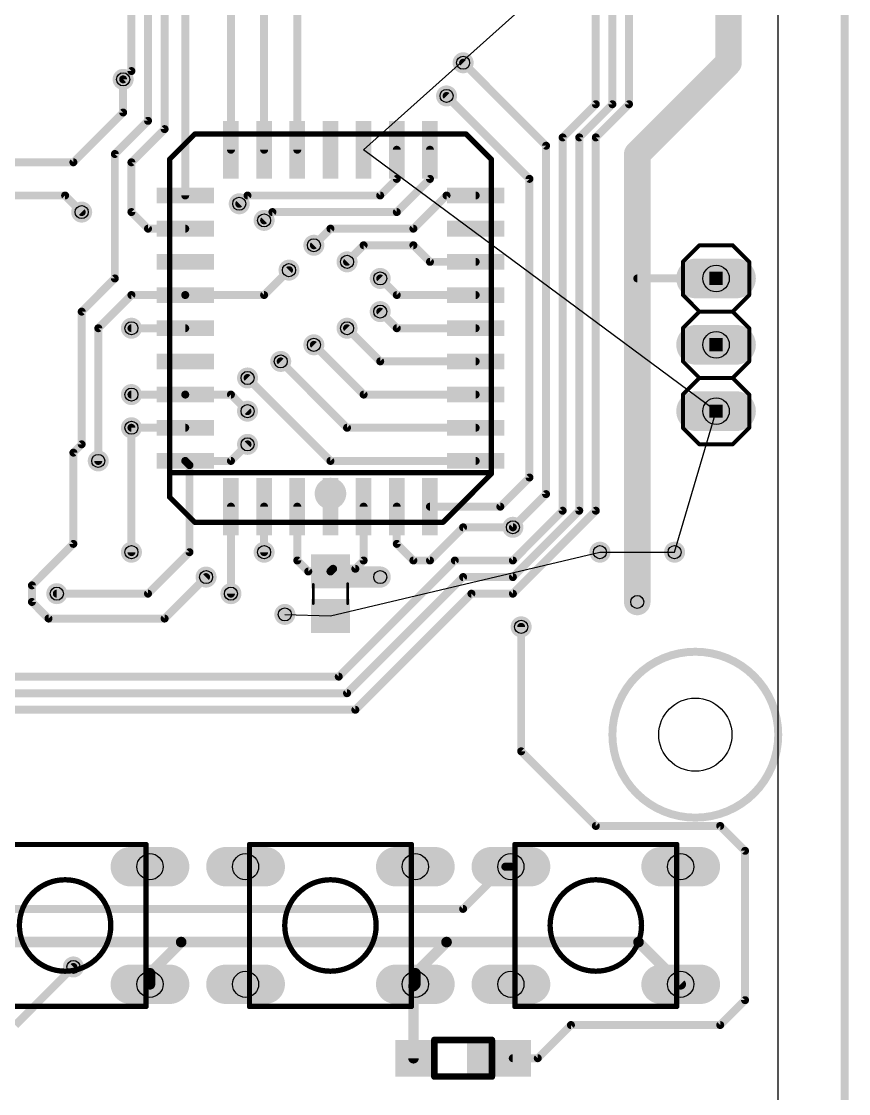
# Model space of a CAD drawing. Extents: x -8 to 108, y -2 to 140.
# Drawn here: x 76.43 to 108.1, y 56.11 to 97.15 of the extents above; entities that cross this region are included whole.
import ezdxf

# ---------------------------------------------------------------- set-up
doc = ezdxf.new("R2010")
doc.units = 0
for name, color, linetype in [('1', 22, 'CONTINUOUS'), ('17', 82, 'CONTINUOUS'), ('18', 82, 'CONTINUOUS'), ('19', 53, 'CONTINUOUS'), ('20', 7, 'CONTINUOUS'), ('21', 253, 'CONTINUOUS'), ('44', 253, 'CONTINUOUS'), ('51', 253, 'CONTINUOUS')]:
    doc.layers.add(name, color=color, linetype=linetype)

# ---------------------------------------------------------------- blocks, each defined once
blk = doc.blocks.new('RECT')
blk.add_solid([(-0.5, -0.5), (0.5, -0.5), (-0.5, 0.5), (0.5, 0.5)])
blk = doc.blocks.new('LONGP100')
at = {"const_width": 1}
blk.add_lwpolyline([(-0.5, 0), (0.5, 0)], dxfattribs=at)
at = {"const_width": 0.5}
for points in [[(-0.5, 0.25, 1), (-0.5, -0.25)], [(0.5, -0.25, 1), (0.5, 0.25)]]:
    blk.add_lwpolyline(points, format="xyb", dxfattribs=at)
blk = doc.blocks.new('ROUNDV')
at = {"const_width": 0.5}
blk.add_lwpolyline([(0, -0.25, 1), (0, 0.25, 1), (0, -0.25)], format="xyb", dxfattribs=at)

msp = doc.modelspace()

# ---------------------------------------------------------------- linework, layer by layer
at = {"layer": '1'}
for points, const_width in [([(107.95, 140.335), (107.95, -2.2225)], 0.3048), ([(99.695, 123.825), (99.695, 93.98)], 0.3048), ([(99.06, 117.475), (99.06, 93.98)], 0.3048), ([(98.425, 114.935), (98.425, 93.98)], 0.3048), ([(103.505, 95.5675), (103.505, 106.9975)], 1.016), ([(82.705, 90.4875), (82.705, 103.35)], 0.3048), ([(81.915, 93.0275), (81.915, 102.87)], 0.3048), ([(84.455, 92.2375), (84.455, 102.87)], 0.3048), ([(85.725, 92.2375), (85.725, 102.87)], 0.3048), ([(86.995, 92.2375), (86.995, 102.87)], 0.3048), ([(81.28, 102.235), (81.28, 93.345)], 0.3048), ([(80.645, 101.9175), (80.645, 95.25)], 0.3048), ([(100.0125, 92.075), (103.505, 95.5675)], 1.016), ([(96.52, 92.3925), (93.345, 95.5675)], 0.3048), ([(80.645, 95.25), (80.3275, 94.9325)], 0.3048), ([(80.3275, 93.6625), (80.3275, 94.9325)], 0.3048), ([(95.885, 91.1225), (92.71, 94.2975)], 0.3048), ([(98.425, 93.98), (97.155, 92.71)], 0.3048), ([(99.06, 93.98), (97.79, 92.71)], 0.3048), ([(99.695, 93.98), (98.425, 92.71)], 0.3048), ([(78.4225, 91.7575), (80.3275, 93.6625)], 0.3048), ([(81.28, 93.345), (80.01, 92.075)], 0.3048), ([(80.645, 91.7575), (81.915, 93.0275)], 0.3048), ([(97.155, 92.71), (97.155, 78.4225)], 0.3048), ([(97.79, 92.71), (97.79, 78.4225)], 0.3048), ([(98.425, 92.71), (98.425, 78.4225)], 0.3048), ([(90.805, 92.2375), (90.805, 91.1225)], 0.3048), ([(92.075, 92.2375), (92.075, 91.1225)], 0.3048), ([(96.52, 79.0575), (96.52, 92.3925)], 0.3048), ([(100.0125, 87.3125), (100.0125, 92.075)], 1.016), ([(80.01, 92.075), (80.01, 87.3125)], 0.3048), ([(71.12, 91.7575), (78.4225, 91.7575)], 0.3048), ([(80.645, 89.8525), (80.645, 91.7575)], 0.3048), ([(90.805, 91.1225), (90.17, 90.4875)], 0.3048), ([(92.075, 91.1225), (90.805, 89.8525)], 0.3048), ([(95.885, 79.6925), (95.885, 91.1225)], 0.3048), ([(78.105, 90.4875), (74.93, 90.4875)], 0.3048), ([(78.74, 89.8525), (78.105, 90.4875)], 0.3048), ([(85.09, 90.4875), (84.7725, 90.17)], 0.3048), ([(90.17, 90.4875), (85.09, 90.4875)], 0.3048), ([(92.71, 90.4875), (91.44, 89.2175)], 0.3048), ([(93.825, 90.4875), (92.71, 90.4875)], 0.3048), ([(81.28, 89.2175), (80.645, 89.8525)], 0.3048), ([(86.0425, 89.8525), (85.725, 89.535)], 0.3048), ([(90.805, 89.8525), (86.0425, 89.8525)], 0.3048), ([(82.705, 89.2175), (81.28, 89.2175)], 0.3048), ([(88.265, 89.2175), (87.63, 88.5825)], 0.3048), ([(91.44, 89.2175), (88.265, 89.2175)], 0.3048), ([(88.9, 87.9475), (89.535, 88.5825)], 0.3048), ([(89.535, 88.5825), (91.44, 88.5825)], 0.3048), ([(91.44, 88.5825), (92.075, 87.9475)], 0.3048), ([(92.075, 87.9475), (93.825, 87.9475)], 0.3048), ([(100.0125, 74.93), (100.0125, 87.3125)], 1.016), ([(80.01, 87.3125), (78.74, 86.0425)], 0.3048), ([(85.725, 86.6775), (86.6775, 87.63)], 0.3048), ([(90.805, 86.6775), (90.17, 87.3125)], 0.3048), ([(103.0288, 87.3125), (100.0125, 87.3125)], 0.3048), ([(79.375, 85.4075), (80.645, 86.6775)], 0.3048), ([(80.645, 86.6775), (82.705, 86.6775)], 0.3048), ([(82.705, 86.6775), (85.725, 86.6775)], 0.3048), ([(93.825, 86.6775), (90.805, 86.6775)], 0.3048), ([(78.74, 86.0425), (78.74, 80.9625)], 0.3048), ([(90.805, 85.4075), (90.17, 86.0425)], 0.3048), ([(79.375, 80.3275), (79.375, 85.4075)], 0.3048), ([(82.705, 85.4075), (80.645, 85.4075)], 0.3048), ([(90.17, 84.1375), (88.9, 85.4075)], 0.3048), ([(93.825, 85.4075), (90.805, 85.4075)], 0.3048), ([(89.535, 82.8675), (87.63, 84.7725)], 0.3048), ([(88.9, 81.5975), (86.36, 84.1375)], 0.3048), ([(93.825, 84.1375), (90.17, 84.1375)], 0.3048), ([(88.265, 80.3275), (85.09, 83.5025)], 0.3048), ([(80.645, 82.8675), (82.705, 82.8675)], 0.3048), ([(82.705, 82.8675), (84.455, 82.8675)], 0.3048), ([(84.455, 82.8675), (85.09, 82.2325)], 0.3048), ([(93.825, 82.8675), (89.535, 82.8675)], 0.3048), ([(82.705, 81.5975), (80.645, 81.5975)], 0.3048), ([(80.645, 76.835), (80.645, 81.5975)], 0.3048), ([(93.825, 81.5975), (88.9, 81.5975)], 0.3048), ([(78.74, 80.9625), (78.4225, 80.645)], 0.3048), ([(84.455, 80.3275), (85.09, 80.9625)], 0.3048), ([(78.4225, 80.645), (78.4225, 77.1525)], 0.3048), ([(82.705, 80.3275), (84.455, 80.3275)], 0.3048), ([(82.8675, 80.165), (82.705, 80.3275)], 0.3048), ([(93.825, 80.3275), (88.265, 80.3275)], 0.3048), ([(82.8675, 76.835), (82.8675, 80.165)], 0.3048), ([(94.77, 78.5775), (95.885, 79.6925)], 0.3048), ([(95.25, 77.7875), (96.52, 79.0575)], 0.3048), ([(84.455, 75.2475), (84.455, 78.5775)], 0.3048), ([(85.725, 78.5775), (85.725, 76.835)], 0.3048), ([(86.995, 76.5175), (86.995, 78.5775)], 0.3048), ([(89.535, 78.5775), (89.535, 76.5175)], 0.3048), ([(90.805, 78.5775), (90.805, 77.1525)], 0.3048), ([(92.075, 78.5775), (94.77, 78.5775)], 0.3048), ([(97.155, 78.4225), (95.25, 76.5175)], 0.3048), ([(97.79, 78.4225), (95.25, 75.8825)], 0.3048), ([(98.425, 78.4225), (95.25, 75.2475)], 0.3048), ([(92.075, 76.5175), (93.345, 77.7875)], 0.3048), ([(93.345, 77.7875), (95.25, 77.7875)], 0.3048), ([(78.4225, 77.1525), (76.835, 75.565)], 0.3048), ([(90.805, 77.1525), (91.44, 76.5175)], 0.3048), ([(81.28, 75.2475), (82.8675, 76.835)], 0.3048), ([(87.415, 76.0975), (86.995, 76.5175)], 0.3048), ([(88.48, 75.8825), (88.265, 76.0975)], 0.8128), ([(88.3675, 76.2), (88.265, 76.0975)], 0.3048), ([(89.2175, 76.2), (88.3675, 76.2)], 0.3048), ([(93.0275, 76.5175), (88.5825, 72.0725)], 0.3048), ([(89.535, 76.5175), (89.2175, 76.2)], 0.3048), ([(91.44, 76.5175), (92.075, 76.5175)], 0.3048), ([(95.25, 76.5175), (93.0275, 76.5175)], 0.3048), ([(81.915, 74.295), (83.5025, 75.8825)], 0.3048), ([(88.265, 76.0975), (87.415, 76.0975)], 0.3048), ([(90.17, 75.8825), (88.48, 75.8825)], 0.8128), ([(93.345, 75.8825), (88.9, 71.4375)], 0.3048), ([(95.25, 75.8825), (93.345, 75.8825)], 0.3048), ([(76.835, 75.565), (76.835, 74.93)], 0.3048), ([(77.7875, 75.2475), (81.28, 75.2475)], 0.3048), ([(93.6625, 75.2475), (89.2175, 70.8025)], 0.3048), ([(95.25, 75.2475), (93.6625, 75.2475)], 0.3048), ([(76.835, 74.93), (77.47, 74.295)], 0.3048), ([(77.47, 74.295), (81.915, 74.295)], 0.3048), ([(95.5675, 69.215), (95.5675, 73.9775)], 0.3048), ([(88.5825, 72.0725), (65.405, 72.0725)], 0.3048), ([(88.9, 71.4375), (66.3575, 71.4375)], 0.3048), ([(89.2175, 70.8025), (67.6275, 70.8025)], 0.3048), ([(98.425, 66.3575), (95.5675, 69.215)], 0.3048), ([(103.1875, 66.3575), (98.425, 66.3575)], 0.3048), ([(104.14, 65.405), (103.1875, 66.3575)], 0.3048), ([(104.14, 59.69), (104.14, 65.405)], 0.3048), ([(94.96, 64.7975), (93.345, 63.1825)], 0.3048), ([(95.175, 64.7975), (94.96, 64.7975)], 0.3048), ([(93.345, 63.1825), (5.35, 63.1825)], 0.3048), ([(72.39, 61.9125), (82.55, 61.9125)], 0.4064), ([(81.355, 60.7175), (82.55, 61.9125)], 0.4064), ([(82.55, 61.9125), (92.71, 61.9125)], 0.4064), ([(91.515, 60.7175), (92.71, 61.9125)], 0.4064), ([(92.71, 61.9125), (100.06, 61.9125)], 0.4064), ([(100.06, 61.9125), (101.675, 60.2975)], 0.4064), ([(76.2, 58.7375), (78.4225, 60.96)], 0.3048), ([(81.355, 60.2975), (81.355, 60.7175)], 0.4064), ([(91.515, 60.2975), (91.515, 60.7175)], 0.4064), ([(91.445, 60.2275), (91.515, 60.2975)], 0.4064), ([(91.445, 57.4675), (91.445, 60.2275)], 0.4064), ([(103.1875, 58.7375), (104.14, 59.69)], 0.3048), ([(96.2025, 57.4675), (97.4725, 58.7375)], 0.3048), ([(97.4725, 58.7375), (103.1875, 58.7375)], 0.3048), ([(95.245, 57.4675), (96.2025, 57.4675)], 0.3048)]:
    msp.add_lwpolyline(points, dxfattribs=dict(at, const_width=const_width))
for points, const_width in [([(103.6846, 95.3879, 1), (103.3254, 95.7471)], 0.508), ([(93.3989, 95.6214, 1), (93.2911, 95.5136)], 0.1524), ([(103.251, 95.5675, 1), (103.759, 95.5675)], 0.508), ([(80.5688, 95.25, 1), (80.7212, 95.25)], 0.1524), ([(80.6989, 95.1961, 1), (80.5911, 95.3039)], 0.1524), ([(80.4037, 94.9325, 1), (80.2513, 94.9325)], 0.1524), ([(80.2736, 94.9864, 1), (80.3814, 94.8786)], 0.1524), ([(92.7639, 94.3514, 1), (92.6561, 94.2436)], 0.1524), ([(98.3488, 93.98, 1), (98.5012, 93.98)], 0.1524), ([(98.4789, 93.9261, 1), (98.3711, 94.0339)], 0.1524), ([(98.9838, 93.98, 1), (99.1362, 93.98)], 0.1524), ([(99.1139, 93.9261, 1), (99.0061, 94.0339)], 0.1524), ([(99.6188, 93.98, 1), (99.7712, 93.98)], 0.1524), ([(99.7489, 93.9261, 1), (99.6411, 94.0339)], 0.1524), ([(80.2513, 93.6625, 1), (80.4037, 93.6625)], 0.1524), ([(80.3814, 93.6086, 1), (80.2736, 93.7164)], 0.1524), ([(81.2038, 93.345, 1), (81.3562, 93.345)], 0.1524), ([(81.3339, 93.2911, 1), (81.2261, 93.3989)], 0.1524), ([(81.9689, 92.9736, 1), (81.8611, 93.0814)], 0.1524), ([(81.8388, 93.0275, 1), (81.9912, 93.0275)], 0.1524), ([(97.2312, 92.71, 1), (97.0788, 92.71)], 0.1524), ([(97.1011, 92.7639, 1), (97.2089, 92.6561)], 0.1524), ([(97.8662, 92.71, 1), (97.7138, 92.71)], 0.1524), ([(97.7361, 92.7639, 1), (97.8439, 92.6561)], 0.1524), ([(98.5012, 92.71, 1), (98.3488, 92.71)], 0.1524), ([(98.3711, 92.7639, 1), (98.4789, 92.6561)], 0.1524), ([(90.8812, 92.2375, 1), (90.7288, 92.2375)], 0.1524), ([(92.1512, 92.2375, 1), (91.9988, 92.2375)], 0.1524), ([(96.5962, 92.3925, 1), (96.4438, 92.3925)], 0.1524), ([(96.4661, 92.3386, 1), (96.5739, 92.4464)], 0.1524), ([(100.2665, 92.075, 1), (99.7585, 92.075)], 0.508), ([(99.8329, 92.2546, 1), (100.1921, 91.8954)], 0.508), ([(80.0862, 92.075, 1), (79.9338, 92.075)], 0.1524), ([(79.9561, 92.1289, 1), (80.0639, 92.0211)], 0.1524), ([(84.3788, 92.2375, 1), (84.5312, 92.2375)], 0.1524), ([(85.6488, 92.2375, 1), (85.8012, 92.2375)], 0.1524), ([(86.9188, 92.2375, 1), (87.0712, 92.2375)], 0.1524), ([(78.3686, 91.8114, 1), (78.4764, 91.7036)], 0.1524), ([(78.4225, 91.6813, 1), (78.4225, 91.8337)], 0.1524), ([(80.7212, 91.7575, 1), (80.5688, 91.7575)], 0.1524), ([(80.5911, 91.8114, 1), (80.6989, 91.7036)], 0.1524), ([(90.7288, 91.1225, 1), (90.8812, 91.1225)], 0.1524), ([(90.8589, 91.0686, 1), (90.7511, 91.1764)], 0.1524), ([(91.9988, 91.1225, 1), (92.1512, 91.1225)], 0.1524), ([(92.1289, 91.0686, 1), (92.0211, 91.1764)], 0.1524), ([(95.9612, 91.1225, 1), (95.8088, 91.1225)], 0.1524), ([(95.8311, 91.0686, 1), (95.9389, 91.1764)], 0.1524), ([(78.1589, 90.5414, 1), (78.0511, 90.4336)], 0.1524), ([(78.105, 90.4113, 1), (78.105, 90.5637)], 0.1524), ([(82.6288, 90.4875, 1), (82.7812, 90.4875)], 0.1524), ([(84.7186, 90.2239, 1), (84.8264, 90.1161)], 0.1524), ([(85.09, 90.5637, 1), (85.09, 90.4113)], 0.1524), ([(85.1439, 90.4336, 1), (85.0361, 90.5414)], 0.1524), ([(90.1161, 90.5414, 1), (90.2239, 90.4336)], 0.1524), ([(90.17, 90.4113, 1), (90.17, 90.5637)], 0.1524), ([(92.71, 90.5637, 1), (92.71, 90.4113)], 0.1524), ([(92.7639, 90.4336, 1), (92.6561, 90.5414)], 0.1524), ([(93.825, 90.4113, 1), (93.825, 90.5637)], 0.1524), ([(78.6861, 89.7986, 1), (78.7939, 89.9064)], 0.1524), ([(80.6989, 89.9064, 1), (80.5911, 89.7986)], 0.1524), ([(80.5688, 89.8525, 1), (80.7212, 89.8525)], 0.1524), ([(86.0425, 89.9287, 1), (86.0425, 89.7763)], 0.1524), ([(86.0964, 89.7986, 1), (85.9886, 89.9064)], 0.1524), ([(90.7511, 89.9064, 1), (90.8589, 89.7986)], 0.1524), ([(90.805, 89.7763, 1), (90.805, 89.9287)], 0.1524), ([(85.6711, 89.5889, 1), (85.7789, 89.4811)], 0.1524), ([(81.28, 89.2937, 1), (81.28, 89.1413)], 0.1524), ([(81.2261, 89.1636, 1), (81.3339, 89.2714)], 0.1524), ([(82.705, 89.1413, 1), (82.705, 89.2937)], 0.1524), ([(88.265, 89.2937, 1), (88.265, 89.1413)], 0.1524), ([(88.3189, 89.1636, 1), (88.2111, 89.2714)], 0.1524), ([(91.3861, 89.2714, 1), (91.4939, 89.1636)], 0.1524), ([(91.44, 89.1413, 1), (91.44, 89.2937)], 0.1524), ([(87.5761, 88.6364, 1), (87.6839, 88.5286)], 0.1524), ([(89.535, 88.6587, 1), (89.535, 88.5063)], 0.1524), ([(89.5889, 88.5286, 1), (89.4811, 88.6364)], 0.1524), ([(91.4939, 88.6364, 1), (91.3861, 88.5286)], 0.1524), ([(91.44, 88.5063, 1), (91.44, 88.6587)], 0.1524), ([(88.8461, 88.0014, 1), (88.9539, 87.8936)], 0.1524), ([(92.075, 88.0237, 1), (92.075, 87.8713)], 0.1524), ([(92.0211, 87.8936, 1), (92.1289, 88.0014)], 0.1524), ([(93.825, 87.8713, 1), (93.825, 88.0237)], 0.1524), ([(100.2665, 87.3125, 1), (99.7585, 87.3125)], 0.508), ([(80.0639, 87.2586, 1), (79.9561, 87.3664)], 0.1524), ([(86.7314, 87.5761, 1), (86.6236, 87.6839)], 0.1524), ([(90.2239, 87.3664, 1), (90.1161, 87.2586)], 0.1524), ([(99.7585, 87.3125, 1), (100.2665, 87.3125)], 0.508), ([(100.0125, 87.3887, 1), (100.0125, 87.2363)], 0.1524), ([(103.0288, 87.2363, 1), (103.0288, 87.3887)], 0.1524), ([(79.9338, 87.3125, 1), (80.0862, 87.3125)], 0.1524), ([(80.645, 86.7537, 1), (80.645, 86.6013)], 0.1524), ([(80.6989, 86.6236, 1), (80.5911, 86.7314)], 0.1524), ([(82.705, 86.7537, 1), (82.705, 86.6013)], 0.1524), ([(82.705, 86.6013, 1), (82.705, 86.7537)], 0.1524), ([(85.6711, 86.7314, 1), (85.7789, 86.6236)], 0.1524), ([(85.725, 86.6013, 1), (85.725, 86.7537)], 0.1524), ([(90.805, 86.7537, 1), (90.805, 86.6013)], 0.1524), ([(90.7511, 86.6236, 1), (90.8589, 86.7314)], 0.1524), ([(93.825, 86.6013, 1), (93.825, 86.7537)], 0.1524), ([(78.8162, 86.0425, 1), (78.6638, 86.0425)], 0.1524), ([(78.6861, 86.0964, 1), (78.7939, 85.9886)], 0.1524), ([(90.2239, 86.0964, 1), (90.1161, 85.9886)], 0.1524), ([(79.4512, 85.4075, 1), (79.2988, 85.4075)], 0.1524), ([(79.3211, 85.4614, 1), (79.4289, 85.3536)], 0.1524), ([(80.645, 85.4837, 1), (80.645, 85.3313)], 0.1524), ([(82.705, 85.3313, 1), (82.705, 85.4837)], 0.1524), ([(88.9539, 85.4614, 1), (88.8461, 85.3536)], 0.1524), ([(90.805, 85.4837, 1), (90.805, 85.3313)], 0.1524), ([(90.7511, 85.3536, 1), (90.8589, 85.4614)], 0.1524), ([(93.825, 85.3313, 1), (93.825, 85.4837)], 0.1524), ([(87.6839, 84.8264, 1), (87.5761, 84.7186)], 0.1524), ([(86.4139, 84.1914, 1), (86.3061, 84.0836)], 0.1524), ([(90.17, 84.2137, 1), (90.17, 84.0613)], 0.1524), ([(90.1161, 84.0836, 1), (90.2239, 84.1914)], 0.1524), ([(93.825, 84.0613, 1), (93.825, 84.2137)], 0.1524), ([(85.1439, 83.5564, 1), (85.0361, 83.4486)], 0.1524), ([(80.645, 82.9437, 1), (80.645, 82.7913)], 0.1524), ([(82.705, 82.9437, 1), (82.705, 82.7913)], 0.1524), ([(82.705, 82.7913, 1), (82.705, 82.9437)], 0.1524), ([(84.5089, 82.9214, 1), (84.4011, 82.8136)], 0.1524), ([(84.455, 82.7913, 1), (84.455, 82.9437)], 0.1524), ([(89.535, 82.9437, 1), (89.535, 82.7913)], 0.1524), ([(89.4811, 82.8136, 1), (89.5889, 82.9214)], 0.1524), ([(93.825, 82.7913, 1), (93.825, 82.9437)], 0.1524), ([(85.0361, 82.1786, 1), (85.1439, 82.2864)], 0.1524), ([(80.645, 81.6737, 1), (80.645, 81.5213)], 0.1524), ([(80.7212, 81.5975, 1), (80.5688, 81.5975)], 0.1524), ([(82.705, 81.5213, 1), (82.705, 81.6737)], 0.1524), ([(88.9, 81.6737, 1), (88.9, 81.5213)], 0.1524), ([(88.8461, 81.5436, 1), (88.9539, 81.6514)], 0.1524), ([(93.825, 81.5213, 1), (93.825, 81.6737)], 0.1524), ([(78.6638, 80.9625, 1), (78.8162, 80.9625)], 0.1524), ([(78.7939, 80.9086, 1), (78.6861, 81.0164)], 0.1524), ([(85.1439, 80.9086, 1), (85.0361, 81.0164)], 0.1524), ([(78.4987, 80.645, 1), (78.3463, 80.645)], 0.1524), ([(78.3686, 80.6989, 1), (78.4764, 80.5911)], 0.1524), ([(82.705, 80.4037, 1), (82.705, 80.2513)], 0.1524), ([(82.7589, 80.3814, 1), (82.6511, 80.2736)], 0.1524), ([(84.4011, 80.3814, 1), (84.5089, 80.2736)], 0.1524), ([(84.455, 80.2513, 1), (84.455, 80.4037)], 0.1524), ([(88.265, 80.4037, 1), (88.265, 80.2513)], 0.1524), ([(88.2111, 80.2736, 1), (88.3189, 80.3814)], 0.1524), ([(93.825, 80.2513, 1), (93.825, 80.4037)], 0.1524), ([(79.2988, 80.3275, 1), (79.4512, 80.3275)], 0.1524), ([(82.9437, 80.165, 1), (82.7913, 80.165)], 0.1524), ([(82.8136, 80.1111, 1), (82.9214, 80.2189)], 0.1524), ([(95.8088, 79.6925, 1), (95.9612, 79.6925)], 0.1524), ([(95.9389, 79.6386, 1), (95.8311, 79.7464)], 0.1524), ([(96.5739, 79.0036, 1), (96.4661, 79.1114)], 0.1524), ([(96.4438, 79.0575, 1), (96.5962, 79.0575)], 0.1524), ([(84.5312, 78.5775, 1), (84.3788, 78.5775)], 0.1524), ([(85.8012, 78.5775, 1), (85.6488, 78.5775)], 0.1524), ([(87.0712, 78.5775, 1), (86.9188, 78.5775)], 0.1524), ([(89.6112, 78.5775, 1), (89.4588, 78.5775)], 0.1524), ([(90.8812, 78.5775, 1), (90.7288, 78.5775)], 0.1524), ([(92.075, 78.6537, 1), (92.075, 78.5013)], 0.1524), ([(94.7161, 78.6314, 1), (94.8239, 78.5236)], 0.1524), ([(94.77, 78.5013, 1), (94.77, 78.6537)], 0.1524), ([(97.0788, 78.4225, 1), (97.2312, 78.4225)], 0.1524), ([(97.2089, 78.3686, 1), (97.1011, 78.4764)], 0.1524), ([(97.7138, 78.4225, 1), (97.8662, 78.4225)], 0.1524), ([(97.8439, 78.3686, 1), (97.7361, 78.4764)], 0.1524), ([(98.3488, 78.4225, 1), (98.5012, 78.4225)], 0.1524), ([(98.4789, 78.3686, 1), (98.3711, 78.4764)], 0.1524), ([(93.345, 77.8637, 1), (93.345, 77.7113)], 0.1524), ([(93.3989, 77.7336, 1), (93.2911, 77.8414)], 0.1524), ([(95.1961, 77.8414, 1), (95.3039, 77.7336)], 0.1524), ([(95.25, 77.7113, 1), (95.25, 77.8637)], 0.1524), ([(78.3463, 77.1525, 1), (78.4987, 77.1525)], 0.1524), ([(78.4764, 77.0986, 1), (78.3686, 77.2064)], 0.1524), ([(90.8589, 77.2064, 1), (90.7511, 77.0986)], 0.1524), ([(90.7288, 77.1525, 1), (90.8812, 77.1525)], 0.1524), ([(80.5688, 76.835, 1), (80.7212, 76.835)], 0.1524), ([(82.7913, 76.835, 1), (82.9437, 76.835)], 0.1524), ([(82.9214, 76.7811, 1), (82.8136, 76.8889)], 0.1524), ([(85.6488, 76.835, 1), (85.8012, 76.835)], 0.1524), ([(87.0489, 76.5714, 1), (86.9411, 76.4636)], 0.1524), ([(86.9188, 76.5175, 1), (87.0712, 76.5175)], 0.1524), ([(88.4087, 76.2412, 1), (88.1213, 75.9538)], 0.4064), ([(88.3675, 76.2762, 1), (88.3675, 76.1238)], 0.1524), ([(88.4214, 76.1461, 1), (88.3136, 76.2539)], 0.1524), ([(89.1636, 76.2539, 1), (89.2714, 76.1461)], 0.1524), ([(89.2175, 76.1238, 1), (89.2175, 76.2762)], 0.1524), ([(89.4588, 76.5175, 1), (89.6112, 76.5175)], 0.1524), ([(89.5889, 76.4636, 1), (89.4811, 76.5714)], 0.1524), ([(91.44, 76.5937, 1), (91.44, 76.4413)], 0.1524), ([(91.3861, 76.4636, 1), (91.4939, 76.5714)], 0.1524), ([(92.0211, 76.5714, 1), (92.1289, 76.4636)], 0.1524), ([(92.075, 76.4413, 1), (92.075, 76.5937)], 0.1524), ([(93.0275, 76.5937, 1), (93.0275, 76.4413)], 0.1524), ([(93.0814, 76.4636, 1), (92.9736, 76.5714)], 0.1524), ([(95.1961, 76.5714, 1), (95.3039, 76.4636)], 0.1524), ([(95.25, 76.4413, 1), (95.25, 76.5937)], 0.1524), ([(83.5564, 75.8286, 1), (83.4486, 75.9364)], 0.1524), ([(87.415, 76.1737, 1), (87.415, 76.0213)], 0.1524), ([(87.3611, 76.0436, 1), (87.4689, 76.1514)], 0.1524), ([(88.48, 76.0857, 1), (88.48, 75.6793)], 0.4064), ([(88.2111, 76.1514, 1), (88.3189, 76.0436)], 0.1524), ([(88.3363, 75.7388, 1), (88.6237, 76.0262)], 0.4064), ([(88.265, 76.0213, 1), (88.265, 76.1737)], 0.1524), ([(90.17, 75.6793, 1), (90.17, 76.0857)], 0.4064), ([(93.345, 75.9587, 1), (93.345, 75.8063)], 0.1524), ([(93.3989, 75.8286, 1), (93.2911, 75.9364)], 0.1524), ([(95.1961, 75.9364, 1), (95.3039, 75.8286)], 0.1524), ([(95.25, 75.8063, 1), (95.25, 75.9587)], 0.1524), ([(76.9112, 75.565, 1), (76.7588, 75.565)], 0.1524), ([(76.7811, 75.6189, 1), (76.8889, 75.5111)], 0.1524), ([(77.7875, 75.3237, 1), (77.7875, 75.1713)], 0.1524), ([(81.2261, 75.3014, 1), (81.3339, 75.1936)], 0.1524), ([(81.28, 75.1713, 1), (81.28, 75.3237)], 0.1524), ([(84.3788, 75.2475, 1), (84.5312, 75.2475)], 0.1524), ([(93.6625, 75.3237, 1), (93.6625, 75.1713)], 0.1524), ([(93.7164, 75.1936, 1), (93.6086, 75.3014)], 0.1524), ([(95.1961, 75.3014, 1), (95.3039, 75.1936)], 0.1524), ([(95.25, 75.1713, 1), (95.25, 75.3237)], 0.1524), ([(99.7585, 74.93, 1), (100.2665, 74.93)], 0.508), ([(76.8889, 74.9839, 1), (76.7811, 74.8761)], 0.1524), ([(76.7588, 74.93, 1), (76.9112, 74.93)], 0.1524), ([(77.47, 74.3712, 1), (77.47, 74.2188)], 0.1524), ([(77.4161, 74.2411, 1), (77.5239, 74.3489)], 0.1524), ([(81.8611, 74.3489, 1), (81.9689, 74.2411)], 0.1524), ([(81.915, 74.2188, 1), (81.915, 74.3712)], 0.1524), ([(95.6437, 73.9775, 1), (95.4913, 73.9775)], 0.1524), ([(88.5825, 71.9963, 1), (88.5825, 72.1487)], 0.1524), ([(88.5286, 72.1264, 1), (88.6364, 72.0186)], 0.1524), ([(88.8461, 71.4914, 1), (88.9539, 71.3836)], 0.1524), ([(88.9, 71.3613, 1), (88.9, 71.5137)], 0.1524), ([(89.1636, 70.8564, 1), (89.2714, 70.7486)], 0.1524), ([(89.2175, 70.7263, 1), (89.2175, 70.8787)], 0.1524), ([(95.6214, 69.2689, 1), (95.5136, 69.1611)], 0.1524), ([(95.4913, 69.215, 1), (95.6437, 69.215)], 0.1524), ([(98.425, 66.4337, 1), (98.425, 66.2813)], 0.1524), ([(98.3711, 66.3036, 1), (98.4789, 66.4114)], 0.1524), ([(103.2414, 66.4114, 1), (103.1336, 66.3036)], 0.1524), ([(103.1875, 66.2813, 1), (103.1875, 66.4337)], 0.1524), ([(104.2162, 65.405, 1), (104.0638, 65.405)], 0.1524), ([(104.0861, 65.3511, 1), (104.1939, 65.4589)], 0.1524), ([(94.96, 64.8737, 1), (94.96, 64.7213)], 0.1524), ([(95.0139, 64.7436, 1), (94.9061, 64.8514)], 0.1524), ([(95.175, 64.7213, 1), (95.175, 64.8737)], 0.1524), ([(93.2911, 63.2364, 1), (93.3989, 63.1286)], 0.1524), ([(93.345, 63.1063, 1), (93.345, 63.2587)], 0.1524), ([(82.55, 62.0141, 1), (82.55, 61.8109)], 0.2032), ([(82.6218, 61.8407, 1), (82.4782, 61.9843)], 0.2032), ([(82.55, 61.8109, 1), (82.55, 62.0141)], 0.2032), ([(92.71, 62.0141, 1), (92.71, 61.8109)], 0.2032), ([(92.7818, 61.8407, 1), (92.6382, 61.9843)], 0.2032), ([(92.71, 61.8109, 1), (92.71, 62.0141)], 0.2032), ([(100.1318, 61.9843, 1), (99.9882, 61.8407)], 0.2032), ([(100.06, 61.8109, 1), (100.06, 62.0141)], 0.2032), ([(78.4764, 60.9061, 1), (78.3686, 61.0139)], 0.1524), ([(81.4566, 60.7175, 1), (81.2534, 60.7175)], 0.2032), ([(81.2832, 60.7893, 1), (81.4268, 60.6457)], 0.2032), ([(91.6166, 60.7175, 1), (91.4134, 60.7175)], 0.2032), ([(91.4432, 60.7893, 1), (91.5868, 60.6457)], 0.2032), ([(81.2534, 60.2975, 1), (81.4566, 60.2975)], 0.2032), ([(91.5466, 60.2275, 1), (91.3434, 60.2275)], 0.2032), ([(91.3732, 60.2993, 1), (91.5168, 60.1557)], 0.2032), ([(91.4134, 60.2975, 1), (91.6166, 60.2975)], 0.2032), ([(91.5868, 60.2257, 1), (91.4432, 60.3693)], 0.2032), ([(101.6032, 60.2257, 1), (101.7468, 60.3693)], 0.2032), ([(104.0638, 59.69, 1), (104.2162, 59.69)], 0.1524), ([(104.1939, 59.6361, 1), (104.0861, 59.7439)], 0.1524), ([(97.4725, 58.8137, 1), (97.4725, 58.6613)], 0.1524), ([(97.5264, 58.6836, 1), (97.4186, 58.7914)], 0.1524), ([(103.1336, 58.7914, 1), (103.2414, 58.6836)], 0.1524), ([(103.1875, 58.6613, 1), (103.1875, 58.8137)], 0.1524), ([(91.3434, 57.4675, 1), (91.5466, 57.4675)], 0.2032), ([(95.245, 57.5437, 1), (95.245, 57.3913)], 0.1524), ([(96.1486, 57.5214, 1), (96.2564, 57.4136)], 0.1524), ([(96.2025, 57.3913, 1), (96.2025, 57.5437)], 0.1524)]:
    msp.add_lwpolyline(points, format="xyb", dxfattribs=dict(at, const_width=const_width))
at = {"layer": '19'}
for p, q in [((89.535, 92.2375), (97.155, 99.06)), ((103.0288, 82.2325), (89.535, 92.2375)), ((101.4413, 76.835), (103.0288, 82.2325)), ((88.265, 74.3975), (98.5838, 76.835)), ((98.5838, 76.835), (101.4413, 76.835)), ((86.5187, 74.4537), (88.265, 74.3975))]:
    msp.add_line(p, q, dxfattribs=at)
at = {"layer": '20'}
msp.add_line((105.41, 0), (105.41, 138.43), dxfattribs=at)
msp.add_circle((102.235, 69.85), 1.4, dxfattribs=at)
at = {"layer": '21'}
for points, const_width in [([(83.07, 92.8375), (82.105, 91.8725)], 0.2032), ([(94.425, 91.8725), (93.46, 92.8375)], 0.2032), ([(101.7588, 87.9475), (102.3938, 88.5825)], 0.1524), ([(102.3938, 88.5825), (103.6638, 88.5825)], 0.1524), ([(103.6638, 88.5825), (104.2987, 87.9475)], 0.1524), ([(101.7588, 86.6775), (101.7588, 87.9475)], 0.1524), ([(104.2987, 87.9475), (104.2987, 86.6775)], 0.1524), ([(102.3938, 86.0425), (101.7588, 86.6775)], 0.1524), ([(104.2987, 86.6775), (103.6638, 86.0425)], 0.1524), ([(101.7588, 85.4075), (102.3938, 86.0425)], 0.1524), ([(102.3938, 86.0425), (103.6638, 86.0425)], 0.1524), ([(103.6638, 86.0425), (104.2987, 85.4075)], 0.1524), ([(101.7588, 84.1375), (101.7588, 85.4075)], 0.1524), ([(104.2987, 85.4075), (104.2987, 84.1375)], 0.1524), ([(102.3938, 83.5025), (101.7588, 84.1375)], 0.1524), ([(104.2987, 84.1375), (103.6638, 83.5025)], 0.1524), ([(101.7588, 82.8675), (102.3938, 83.5025)], 0.1524), ([(102.3938, 83.5025), (103.6638, 83.5025)], 0.1524), ([(103.6638, 83.5025), (104.2987, 82.8675)], 0.1524), ([(101.7588, 81.5975), (101.7588, 82.8675)], 0.1524), ([(104.2987, 82.8675), (104.2987, 81.5975)], 0.1524), ([(101.7588, 81.5975), (102.3938, 80.9625)], 0.1524), ([(103.6638, 80.9625), (104.2987, 81.5975)], 0.1524), ([(102.3938, 80.9625), (103.6638, 80.9625)], 0.1524), ([(82.181, 79.8825), (94.349, 79.8825)], 0.2032), ([(92.571, 77.9775), (94.425, 79.8315)], 0.2032), ([(82.105, 78.9425), (83.07, 77.9775)], 0.2032), ([(79.605, 65.6475), (76.605, 65.6475)], 0.2032), ([(89.765, 65.6475), (86.765, 65.6475)], 0.2032), ([(99.925, 65.6475), (96.925, 65.6475)], 0.2032), ([(81.205, 61.5475), (81.205, 63.5475)], 0.2032), ([(85.165, 61.5475), (85.165, 63.5475)], 0.2032), ([(91.365, 61.5475), (91.365, 63.5475)], 0.2032), ([(95.325, 61.5475), (95.325, 63.5475)], 0.2032), ([(101.525, 61.5475), (101.525, 63.5475)], 0.2032), ([(79.605, 59.4475), (76.605, 59.4475)], 0.2032), ([(89.765, 59.4475), (86.765, 59.4475)], 0.2032), ([(99.925, 59.4475), (96.925, 59.4475)], 0.2032)]:
    msp.add_lwpolyline(points, dxfattribs=dict(at, const_width=const_width))
for points, const_width in [([(83.1059, 92.8016, 1), (83.0341, 92.8734)], 0.1016), ([(93.4959, 92.8734, 1), (93.4241, 92.8016)], 0.1016), ([(82.0691, 91.9084, 1), (82.1409, 91.8366)], 0.1016), ([(94.3891, 91.8366, 1), (94.4609, 91.9084)], 0.1016), ([(102.3938, 88.6206, 1), (102.3938, 88.5444)], 0.0762), ([(102.4207, 88.5556, 1), (102.3668, 88.6094)], 0.0762), ([(103.6907, 88.6094, 1), (103.6368, 88.5556)], 0.0762), ([(103.6638, 88.5444, 1), (103.6638, 88.6206)], 0.0762), ([(101.7969, 87.9475, 1), (101.7207, 87.9475)], 0.0762), ([(101.7318, 87.9744, 1), (101.7857, 87.9206)], 0.0762), ([(104.3368, 87.9475, 1), (104.2606, 87.9475)], 0.0762), ([(104.2718, 87.9206, 1), (104.3257, 87.9744)], 0.0762), ([(101.7857, 86.7044, 1), (101.7318, 86.6506)], 0.0762), ([(101.7207, 86.6775, 1), (101.7969, 86.6775)], 0.0762), ([(104.2606, 86.6775, 1), (104.3368, 86.6775)], 0.0762), ([(104.3257, 86.6506, 1), (104.2718, 86.7044)], 0.0762), ([(102.3938, 86.0806, 1), (102.3938, 86.0044)], 0.0762), ([(102.4207, 86.0156, 1), (102.3668, 86.0694)], 0.0762), ([(102.3668, 86.0156, 1), (102.4207, 86.0694)], 0.0762), ([(103.6907, 86.0694, 1), (103.6368, 86.0156)], 0.0762), ([(103.6368, 86.0694, 1), (103.6907, 86.0156)], 0.0762), ([(103.6638, 86.0044, 1), (103.6638, 86.0806)], 0.0762), ([(101.7969, 85.4075, 1), (101.7207, 85.4075)], 0.0762), ([(101.7318, 85.4344, 1), (101.7857, 85.3806)], 0.0762), ([(104.3368, 85.4075, 1), (104.2606, 85.4075)], 0.0762), ([(104.2718, 85.3806, 1), (104.3257, 85.4344)], 0.0762), ([(101.7857, 84.1644, 1), (101.7318, 84.1106)], 0.0762), ([(101.7207, 84.1375, 1), (101.7969, 84.1375)], 0.0762), ([(104.2606, 84.1375, 1), (104.3368, 84.1375)], 0.0762), ([(104.3257, 84.1106, 1), (104.2718, 84.1644)], 0.0762), ([(102.3938, 83.5406, 1), (102.3938, 83.4644)], 0.0762), ([(102.4207, 83.4756, 1), (102.3668, 83.5294)], 0.0762), ([(102.3668, 83.4756, 1), (102.4207, 83.5294)], 0.0762), ([(103.6907, 83.5294, 1), (103.6368, 83.4756)], 0.0762), ([(103.6368, 83.5294, 1), (103.6907, 83.4756)], 0.0762), ([(103.6638, 83.4644, 1), (103.6638, 83.5406)], 0.0762), ([(101.7969, 82.8675, 1), (101.7207, 82.8675)], 0.0762), ([(101.7318, 82.8944, 1), (101.7857, 82.8406)], 0.0762), ([(104.3368, 82.8675, 1), (104.2606, 82.8675)], 0.0762), ([(104.2718, 82.8406, 1), (104.3257, 82.8944)], 0.0762), ([(101.7857, 81.6244, 1), (101.7318, 81.5706)], 0.0762), ([(104.3257, 81.5706, 1), (104.2718, 81.6244)], 0.0762), ([(101.7207, 81.5975, 1), (101.7969, 81.5975)], 0.0762), ([(104.2606, 81.5975, 1), (104.3368, 81.5975)], 0.0762), ([(102.3938, 81.0006, 1), (102.3938, 80.9244)], 0.0762), ([(102.3668, 80.9356, 1), (102.4207, 80.9894)], 0.0762), ([(103.6368, 80.9894, 1), (103.6907, 80.9356)], 0.0762), ([(103.6638, 80.9244, 1), (103.6638, 81.0006)], 0.0762), ([(82.181, 79.9333, 1), (82.181, 79.8317)], 0.1016), ([(94.349, 79.8317, 1), (94.349, 79.9333)], 0.1016), ([(94.4609, 79.7956, 1), (94.3891, 79.8674)], 0.1016), ([(82.1409, 78.9784, 1), (82.0691, 78.9066)], 0.1016), ([(83.0341, 77.9416, 1), (83.1059, 78.0134)], 0.1016), ([(92.5351, 78.0134, 1), (92.6069, 77.9416)], 0.1016), ([(102.235, 66.675, 1), (102.235, 73.025, 1), (102.235, 66.675)], 0.3048), ([(76.605, 65.6983, 1), (76.605, 65.5967)], 0.1016), ([(79.605, 65.5967, 1), (79.605, 65.6983)], 0.1016), ([(86.765, 65.6983, 1), (86.765, 65.5967)], 0.1016), ([(89.765, 65.5967, 1), (89.765, 65.6983)], 0.1016), ([(96.925, 65.6983, 1), (96.925, 65.5967)], 0.1016), ([(99.925, 65.5967, 1), (99.925, 65.6983)], 0.1016), ([(78.105, 60.7975, 1), (78.105, 64.2975, 1), (78.105, 60.7975)], 0.2032), ([(88.265, 60.7975, 1), (88.265, 64.2975, 1), (88.265, 60.7975)], 0.2032), ([(98.425, 60.7975, 1), (98.425, 64.2975, 1), (98.425, 60.7975)], 0.2032), ([(81.2558, 63.5475, 1), (81.1542, 63.5475)], 0.1016), ([(85.2158, 63.5475, 1), (85.1142, 63.5475)], 0.1016), ([(91.4158, 63.5475, 1), (91.3142, 63.5475)], 0.1016), ([(95.3758, 63.5475, 1), (95.2742, 63.5475)], 0.1016), ([(101.5758, 63.5475, 1), (101.4742, 63.5475)], 0.1016), ([(81.1542, 61.5475, 1), (81.2558, 61.5475)], 0.1016), ([(85.1142, 61.5475, 1), (85.2158, 61.5475)], 0.1016), ([(91.3142, 61.5475, 1), (91.4158, 61.5475)], 0.1016), ([(95.2742, 61.5475, 1), (95.3758, 61.5475)], 0.1016), ([(101.4742, 61.5475, 1), (101.5758, 61.5475)], 0.1016), ([(76.605, 59.4983, 1), (76.605, 59.3967)], 0.1016), ([(79.605, 59.3967, 1), (79.605, 59.4983)], 0.1016), ([(86.765, 59.4983, 1), (86.765, 59.3967)], 0.1016), ([(89.765, 59.3967, 1), (89.765, 59.4983)], 0.1016), ([(96.925, 59.4983, 1), (96.925, 59.3967)], 0.1016), ([(99.925, 59.3967, 1), (99.925, 59.4983)], 0.1016)]:
    msp.add_lwpolyline(points, format="xyb", dxfattribs=dict(at, const_width=const_width))
at = {"layer": '44'}
for centre, radius in [((93.345, 95.5675), 0.25), ((80.3275, 94.9325), 0.25), ((92.71, 94.2975), 0.25), ((84.7725, 90.17), 0.25), ((78.74, 89.8525), 0.25), ((85.725, 89.535), 0.25), ((87.63, 88.5825), 0.25), ((86.6775, 87.63), 0.25), ((88.9, 87.9475), 0.25), ((103.0288, 87.3125), 0.508), ((90.17, 87.3125), 0.25), ((90.17, 86.0425), 0.25), ((80.645, 85.4075), 0.25), ((88.9, 85.4075), 0.25), ((87.63, 84.7725), 0.25), ((103.0288, 84.7725), 0.508), ((86.36, 84.1375), 0.25), ((85.09, 83.5025), 0.25), ((80.645, 82.8675), 0.25), ((85.09, 82.2325), 0.25), ((103.0288, 82.2325), 0.508), ((80.645, 81.5975), 0.25), ((85.09, 80.9625), 0.25), ((79.375, 80.3275), 0.25), ((95.25, 77.7875), 0.25), ((80.645, 76.835), 0.25), ((85.725, 76.835), 0.25), ((98.5838, 76.835), 0.25), ((101.4413, 76.835), 0.25), ((83.5025, 75.8825), 0.25), ((90.17, 75.8825), 0.25), ((77.7875, 75.2475), 0.25), ((84.455, 75.2475), 0.25), ((100.0125, 74.93), 0.25), ((86.5187, 74.4537), 0.25), ((95.5675, 73.9775), 0.25), ((81.355, 64.7975), 0.5), ((85.015, 64.7975), 0.5), ((91.515, 64.7975), 0.5), ((95.175, 64.7975), 0.5), ((101.675, 64.7975), 0.5), ((78.4225, 60.96), 0.25), ((81.355, 60.2975), 0.5), ((85.015, 60.2975), 0.5), ((91.515, 60.2975), 0.5), ((95.175, 60.2975), 0.5), ((101.675, 60.2975), 0.5)]:
    msp.add_circle(centre, radius, dxfattribs=at)
at = {"layer": '51'}
for points, const_width in [([(93.46, 92.8375), (83.07, 92.8375)], 0.2032), ([(82.105, 91.8725), (82.105, 78.9425)], 0.2032), ([(94.425, 79.8315), (94.425, 91.8725)], 0.2032), ([(83.07, 77.9775), (92.571, 77.9775)], 0.2032), ([(87.605, 75.6035), (87.605, 74.8665)], 0.1016), ([(88.925, 75.6285), (88.925, 74.8665)], 0.1016), ([(75.005, 65.6475), (81.205, 65.6475)], 0.2032), ([(81.205, 65.6475), (81.205, 59.4475)], 0.2032), ([(85.165, 65.6475), (91.365, 65.6475)], 0.2032), ([(85.165, 59.4475), (85.165, 65.6475)], 0.2032), ([(91.365, 65.6475), (91.365, 59.4475)], 0.2032), ([(95.325, 65.6475), (101.525, 65.6475)], 0.2032), ([(95.325, 59.4475), (95.325, 65.6475)], 0.2032), ([(101.525, 65.6475), (101.525, 59.4475)], 0.2032), ([(81.205, 59.4475), (75.005, 59.4475)], 0.2032), ([(91.365, 59.4475), (85.165, 59.4475)], 0.2032), ([(101.525, 59.4475), (95.325, 59.4475)], 0.2032), ([(92.245, 56.7675), (92.245, 58.1675)], 0.254), ([(92.245, 58.1675), (94.445, 58.1675)], 0.254), ([(94.445, 58.1675), (94.445, 56.7675)], 0.254), ([(94.445, 56.7675), (92.245, 56.7675)], 0.254)]:
    msp.add_lwpolyline(points, dxfattribs=dict(at, const_width=const_width))
for points, const_width in [([(83.07, 92.8883, 1), (83.07, 92.7867)], 0.1016), ([(93.46, 92.7867, 1), (93.46, 92.8883)], 0.1016), ([(82.1558, 91.8725, 1), (82.0542, 91.8725)], 0.1016), ([(94.4758, 91.8725, 1), (94.3742, 91.8725)], 0.1016), ([(88.265, 78.7776, 1), (88.265, 79.3776, 1), (88.265, 78.7776)], 0.6096), ([(94.3742, 79.8315, 1), (94.4758, 79.8315)], 0.1016), ([(82.0542, 78.9425, 1), (82.1558, 78.9425)], 0.1016), ([(83.07, 78.0283, 1), (83.07, 77.9267)], 0.1016), ([(92.571, 77.9267, 1), (92.571, 78.0283)], 0.1016), ([(87.6304, 75.6035, 1), (87.5796, 75.6035)], 0.0508), ([(88.9504, 75.6285, 1), (88.8996, 75.6285)], 0.0508), ([(87.5796, 74.8665, 1), (87.6304, 74.8665)], 0.0508), ([(88.8996, 74.8665, 1), (88.9504, 74.8665)], 0.0508), ([(81.2558, 65.6475, 1), (81.1542, 65.6475)], 0.1016), ([(81.205, 65.5967, 1), (81.205, 65.6983)], 0.1016), ([(85.165, 65.6983, 1), (85.165, 65.5967)], 0.1016), ([(85.2158, 65.6475, 1), (85.1142, 65.6475)], 0.1016), ([(91.4158, 65.6475, 1), (91.3142, 65.6475)], 0.1016), ([(91.365, 65.5967, 1), (91.365, 65.6983)], 0.1016), ([(95.325, 65.6983, 1), (95.325, 65.5967)], 0.1016), ([(95.3758, 65.6475, 1), (95.2742, 65.6475)], 0.1016), ([(101.5758, 65.6475, 1), (101.4742, 65.6475)], 0.1016), ([(101.525, 65.5967, 1), (101.525, 65.6983)], 0.1016), ([(78.105, 60.7975, 1), (78.105, 64.2975, 1), (78.105, 60.7975)], 0.2032), ([(88.265, 60.7975, 1), (88.265, 64.2975, 1), (88.265, 60.7975)], 0.2032), ([(98.425, 60.7975, 1), (98.425, 64.2975, 1), (98.425, 60.7975)], 0.2032), ([(81.205, 59.3967, 1), (81.205, 59.4983)], 0.1016), ([(85.165, 59.4983, 1), (85.165, 59.3967)], 0.1016), ([(91.365, 59.3967, 1), (91.365, 59.4983)], 0.1016), ([(95.325, 59.4983, 1), (95.325, 59.3967)], 0.1016), ([(101.525, 59.3967, 1), (101.525, 59.4983)], 0.1016), ([(81.1542, 59.4475, 1), (81.2558, 59.4475)], 0.1016), ([(85.1142, 59.4475, 1), (85.2158, 59.4475)], 0.1016), ([(91.3142, 59.4475, 1), (91.4158, 59.4475)], 0.1016), ([(95.2742, 59.4475, 1), (95.3758, 59.4475)], 0.1016), ([(101.4742, 59.4475, 1), (101.5758, 59.4475)], 0.1016), ([(92.3085, 58.1675, 1), (92.1815, 58.1675)], 0.127), ([(92.245, 58.231, 1), (92.245, 58.104)], 0.127), ([(94.5085, 58.1675, 1), (94.3815, 58.1675)], 0.127), ([(94.445, 58.104, 1), (94.445, 58.231)], 0.127), ([(92.245, 56.831, 1), (92.245, 56.704)], 0.127), ([(92.1815, 56.7675, 1), (92.3085, 56.7675)], 0.127), ([(94.3815, 56.7675, 1), (94.5085, 56.7675)], 0.127), ([(94.445, 56.704, 1), (94.445, 56.831)], 0.127)]:
    msp.add_lwpolyline(points, format="xyb", dxfattribs=dict(at, const_width=const_width))

# ---------------------------------------------------------------- block references
at = {"layer": '1'}
for p, xscale, yscale, rotation in [((84.455, 92.2375), 2.2, 0.6, 90), ((85.725, 92.2375), 2.2, 0.6, 90), ((86.995, 92.2375), 2.2, 0.6, 90), ((88.265, 92.2375), 2.2, 0.6, 90), ((89.535, 92.2375), 2.2, 0.6, 90), ((90.805, 92.2375), 2.2, 0.6, 90), ((92.075, 92.2375), 2.2, 0.6, 90), ((82.705, 90.4875), 0.6, 2.2, 90), ((93.825, 90.4875), 0.6, 2.2, 90), ((82.705, 89.2175), 0.6, 2.2, 90), ((93.825, 89.2175), 0.6, 2.2, 90), ((82.705, 87.9475), 0.6, 2.2, 90), ((93.825, 87.9475), 0.6, 2.2, 90), ((82.705, 86.6775), 0.6, 2.2, 90), ((93.825, 86.6775), 0.6, 2.2, 90), ((82.705, 85.4075), 0.6, 2.2, 90), ((93.825, 85.4075), 0.6, 2.2, 90), ((82.705, 84.1375), 0.6, 2.2, 90), ((93.825, 84.1375), 0.6, 2.2, 90), ((82.705, 82.8675), 0.6, 2.2, 90), ((93.825, 82.8675), 0.6, 2.2, 90), ((82.705, 81.5975), 0.6, 2.2, 90), ((93.825, 81.5975), 0.6, 2.2, 90), ((82.705, 80.3275), 0.6, 2.2, 90), ((93.825, 80.3275), 0.6, 2.2, 90), ((84.455, 78.5775), 2.2, 0.6, 90), ((85.725, 78.5775), 2.2, 0.6, 90), ((86.995, 78.5775), 2.2, 0.6, 90), ((88.265, 78.5775), 2.2, 0.6, 90), ((89.535, 78.5775), 2.2, 0.6, 90), ((90.805, 78.5775), 2.2, 0.6, 90), ((92.075, 78.5775), 2.2, 0.6, 90), ((88.265, 76.0975), 1.3, 1.5, 270), ((88.265, 74.3975), 1.3, 1.5, 270), ((91.445, 57.4675), 1.4, 1.4, 180), ((95.245, 57.4675), 1.4, 1.4, 180)]:
    msp.add_blockref('RECT', p, dxfattribs=dict(at, xscale=xscale, yscale=yscale, rotation=rotation))
at = {"layer": '17', "xscale": 1.524, "yscale": 1.524, "rotation": 180}
for p in [(103.0288, 87.3125), (103.0288, 84.7725), (103.0288, 82.2325)]:
    msp.add_blockref('LONGP100', p, dxfattribs=at)
at = {"layer": '17', "xscale": 1.508, "yscale": 1.508}
for p in [(81.355, 64.7975), (85.015, 64.7975), (91.515, 64.7975), (95.175, 64.7975), (101.675, 64.7975), (81.355, 60.2975), (85.015, 60.2975), (91.515, 60.2975), (95.175, 60.2975), (101.675, 60.2975)]:
    msp.add_blockref('LONGP100', p, dxfattribs=at)
at = {"layer": '18', "xscale": 0.8048, "yscale": 0.8048}
for p in [(93.345, 95.5675), (80.3275, 94.9325), (92.71, 94.2975), (84.7725, 90.17), (78.74, 89.8525), (85.725, 89.535), (87.63, 88.5825), (88.9, 87.9475), (86.6775, 87.63), (90.17, 87.3125), (90.17, 86.0425), (80.645, 85.4075), (88.9, 85.4075), (87.63, 84.7725), (86.36, 84.1375), (85.09, 83.5025), (80.645, 82.8675), (85.09, 82.2325), (80.645, 81.5975), (85.09, 80.9625), (79.375, 80.3275), (95.25, 77.7875), (80.645, 76.835), (85.725, 76.835), (98.5838, 76.835), (101.4413, 76.835), (83.5025, 75.8825), (90.17, 75.8825), (77.7875, 75.2475), (84.455, 75.2475), (100.0125, 74.93), (86.5187, 74.4537), (95.5675, 73.9775), (78.4225, 60.96)]:
    msp.add_blockref('ROUNDV', p, dxfattribs=at)
at = {"layer": '51'}
for p, xscale, yscale, rotation in [((84.455, 93.1125), 0.4499, 0.5202, 90), ((85.725, 93.1125), 0.4499, 0.5202, 90), ((86.995, 93.1125), 0.4499, 0.5202, 90), ((88.265, 93.1125), 0.4499, 0.5202, 90), ((89.535, 93.1125), 0.4499, 0.5202, 90), ((90.805, 93.1125), 0.4499, 0.5202, 90), ((92.075, 93.1125), 0.4499, 0.5202, 90), ((81.83, 90.4875), 0.5202, 0.4499, 90), ((94.7, 90.4875), 0.5202, 0.4499, 90), ((81.83, 89.2175), 0.5202, 0.4499, 90), ((94.7, 89.2175), 0.5202, 0.4499, 90), ((81.83, 87.9475), 0.5202, 0.4499, 90), ((94.7, 87.9475), 0.5202, 0.4499, 90), ((103.0288, 87.3125), 0.508, 0.508, 90), ((81.83, 86.6775), 0.5202, 0.4499, 90), ((94.7, 86.6775), 0.5202, 0.4499, 90), ((81.83, 85.4075), 0.5202, 0.4499, 90), ((94.7, 85.4075), 0.5202, 0.4499, 90), ((103.0288, 84.7725), 0.508, 0.508, 90), ((81.83, 84.1375), 0.5202, 0.4499, 90), ((94.7, 84.1375), 0.5202, 0.4499, 90), ((81.83, 82.8675), 0.5202, 0.4499, 90), ((94.7, 82.8675), 0.5202, 0.4499, 90), ((103.0288, 82.2325), 0.508, 0.508, 90), ((81.83, 81.5975), 0.5202, 0.4499, 90), ((94.7, 81.5975), 0.5202, 0.4499, 90), ((81.83, 80.3275), 0.5202, 0.4499, 90), ((94.7, 80.3275), 0.5202, 0.4499, 90), ((84.455, 77.7026), 0.4499, 0.5202, 90), ((85.725, 77.7026), 0.4499, 0.5202, 90), ((86.995, 77.7026), 0.4499, 0.5202, 90), ((88.265, 77.7026), 0.4499, 0.5202, 90), ((89.535, 77.7026), 0.4499, 0.5202, 90), ((90.805, 77.7026), 0.4499, 0.5202, 90), ((92.075, 77.7026), 0.4499, 0.5202, 90), ((88.2662, 75.9647), 0.7501, 1.4501, 270), ((88.2662, 74.5169), 0.7501, 1.4501, 270), ((91.77, 57.4925), 0.75, 0.85, 180), ((93.945, 57.4425), 0.9, 1.35, 180), ((94.92, 57.4925), 0.75, 0.85, 180)]:
    msp.add_blockref('RECT', p, dxfattribs=dict(at, xscale=xscale, yscale=yscale, rotation=rotation))

doc.saveas('drawing.dxf')
